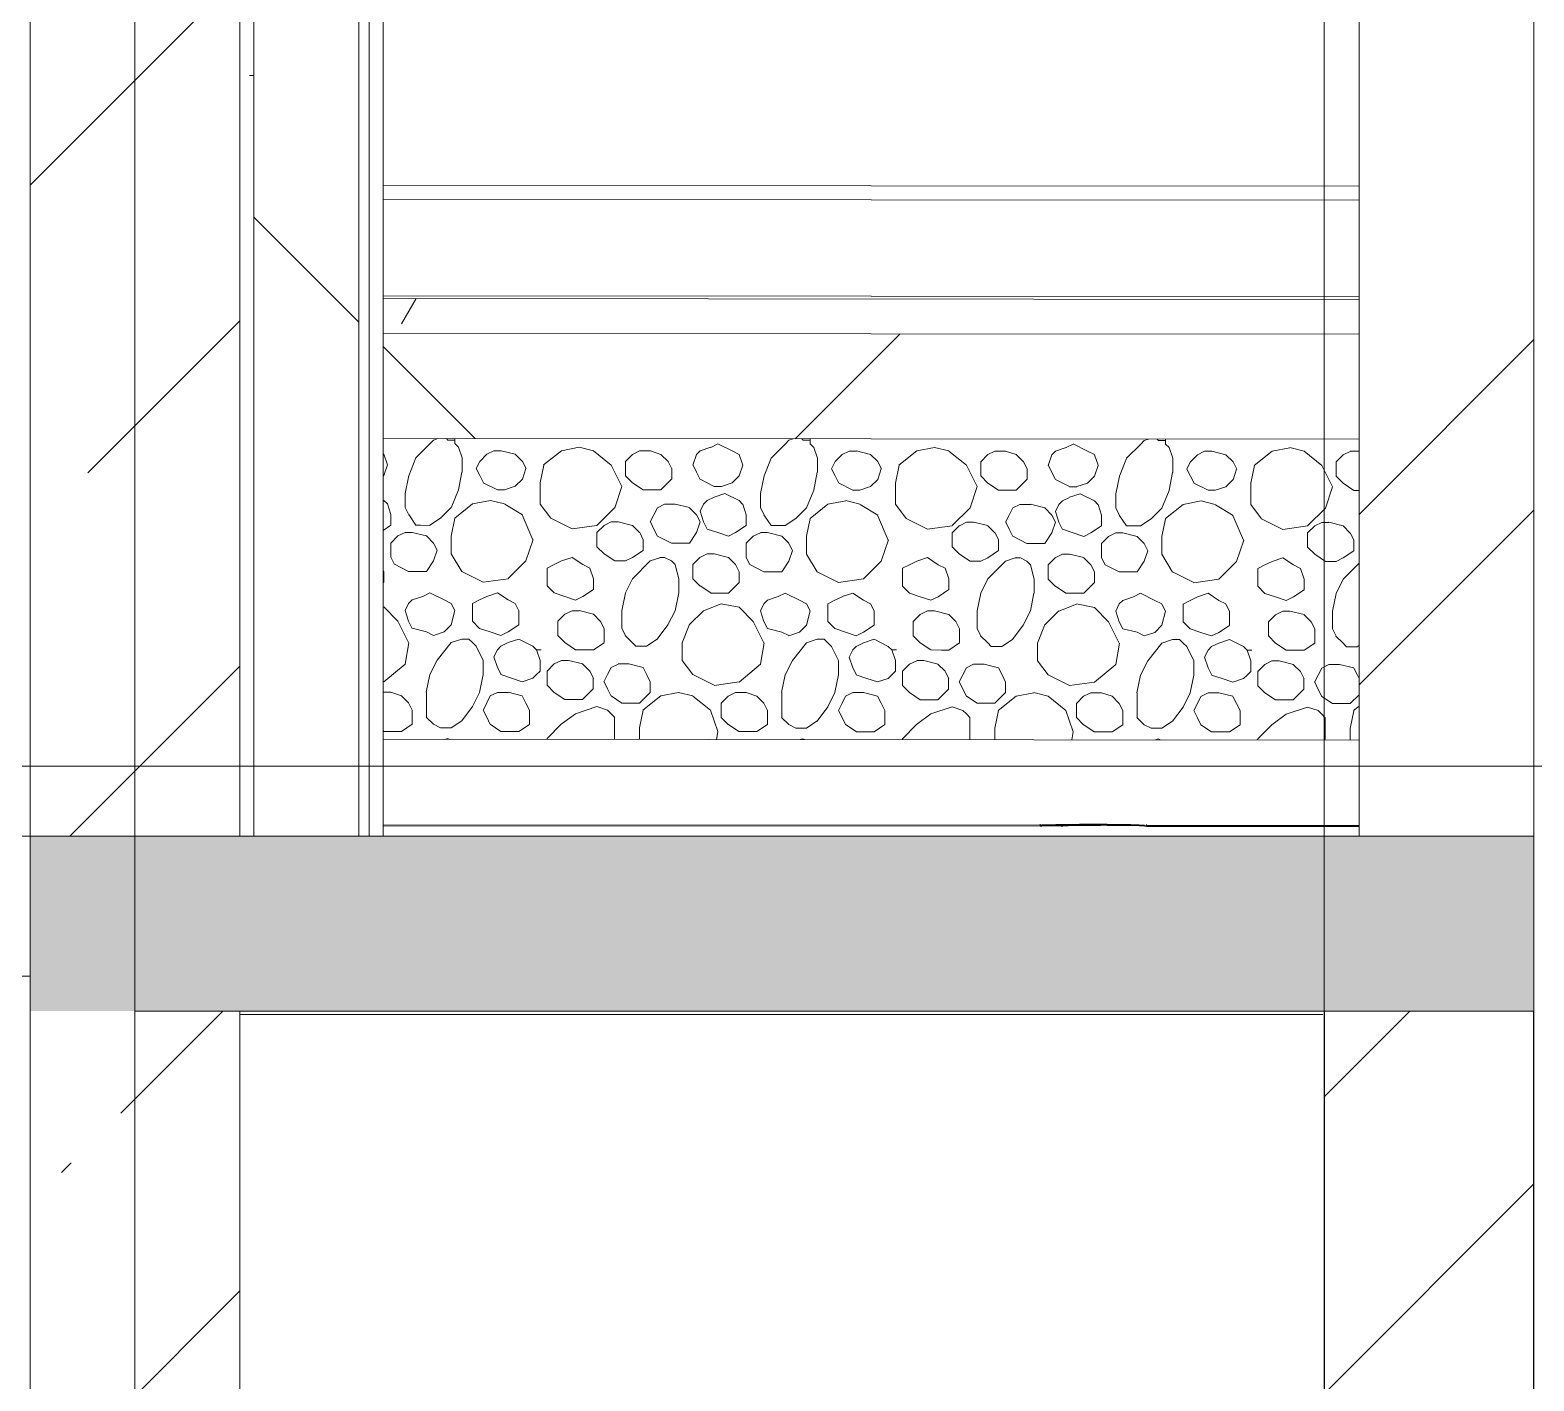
# Model space of a CAD drawing. Header units: millimetres. Extents: x -37960 to 31006, y -24503 to 30326.
# Drawn here: x 23567 to 25717, y 11721 to 13653 of the extents above; entities that cross this region are included whole.
import ezdxf

# ---------------------------------------------------------------- set-up
doc = ezdxf.new("R2010")
doc.units = ezdxf.units.MM
doc.linetypes.add('Осевые', pattern=[6350, 1270, -952.5, 3175, -952.5])
for name, color, linetype, lineweight in [('Высотные отметки', 7, 'Continuous', 9), ('Каркас несущий', 7, 'Continuous', 9), ('Каркас несущий-1', 7, 'Continuous', 25), ('Обобщенные модели', 7, 'Continuous', 9), ('Обобщенные модели-1', 7, 'Continuous', 18), ('Общие ребра', 7, 'Continuous', 9), ('Отделка 1 _4_-1', 7, 'Continuous', 9), ('Отделка 2 _5_-1', 7, 'Continuous', 9), ('Перекрытия', 7, 'Continuous', 9), ('Стены', 7, 'Continuous', 9), ('Структура _1_', 7, 'Continuous', 18), ('Термическая_воздушная прослойка _3_-1', 7, 'Continuous', 9), ('Штриховка разреза-3', 7, 'Continuous', 9)]:
    doc.layers.add(name, color=color, linetype=linetype, lineweight=lineweight)
doc.layers.add('Оси-3', color=7, linetype='Осевые', lineweight=9, true_color=0xaaaaaa)
pattern_1 = [(45, (-3145.5, 6475), (-424.264, 424.264), [600, -100, 20, -100]), (45, (-3145.5, 6899), (-424.264, 424.264), [])]
pattern_2 = [(0, (-3145.52, 6475), (812.8, 203.2), [67.056, -542.544, 67.056, -542.544, -3251.2]), (0, (-3145.52, 6475), (812.8, 203.2), [-1219.2, 67.056, -1152.144, 67.056, -542.544, -1422.4]), (0, (-3145.52, 6475), (812.8, 203.2), [-3048, 67.056, -339.344, 67.056, -948.944]), (120, (-2840.72, 6576.6), (-582.3764, 602.3054), [67.056, -542.544, 67.056, -3793.744]), (120, (-2840.72, 6576.6), (-582.3764, 602.3054), [-676.656, -542.544, 67.056, -1152.144, -2032]), (120, (-2840.72, 6576.6), (-582.3764, 602.3054), [-2438.4, 67.056, -542.544, 67.056, -1355.344]), (120, (-2840.72, 6576.6), (-582.3764, 602.3054), [-3115.056, -339.344, 67.056, -948.944]), (240, (-2739.12, 6983), (-230.4236, -805.5054), [67.056, -542.544, 67.056, -542.544, -3251.2]), (240, (-2739.12, 6983), (-230.4236, -805.5054), [-1219.2, 67.056, -1152.144, 67.056, -542.544, -1422.4]), (240, (-2739.12, 6983), (-230.4236, -805.5054), [-3048, 67.056, -339.344, 67.056, -948.944])]
pattern_3 = [(45, (-3145.5, 6475), (-707.107, 707.107), []), (135, (-3145.5, 6475), (-707.107, -707.107), [])]

# ---------------------------------------------------------------- blocks, each defined once
blk = doc.blocks.new('Обобщенные модели 2 - Обобщенные модели 2-1035725-Разрез 3-3')
at = {"layer": 'Обобщенные модели'}
h = blk.add_hatch(dxfattribs=at)
h.set_pattern_fill('FP_1', color=256, style=0, pattern_type=2)
h.set_pattern_definition([(45, (-3145.5, 6475), (-493.914, 493.914), []), (45, (-2651.6, 6475), (-493.914, 493.914), [873.125, -174.625, 6.706, -167.919])])
h.paths.add_polyline_path([(23632.1, 12500), (23867.1, 12500), (23867.1, 15500), (23567.1, 15500), (23567.1, 12500)], flags=0)
for p, q in [((23867.1, 12500), (23567.1, 12500)), ((23567.1, 12500), (23867.1, 12500)), ((23867.1, 12500), (23567.1, 12500)), ((23867.1, 12500), (23567.1, 12500)), ((23867.1, 12500), (23567.1, 12500))]:
    blk.add_line(p, q, dxfattribs=at)
at = {"layer": 'Обобщенные модели-1'}
for p, q in [((23567.1, 15500), (23567.1, 12500)), ((23867.1, 12500), (23867.1, 15500))]:
    blk.add_line(p, q, dxfattribs=at)

msp = doc.modelspace()

# ---------------------------------------------------------------- hatches: boundary and pattern name
at = {"layer": 'Каркас несущий'}
h = msp.add_hatch(dxfattribs=at)
h.set_pattern_fill('FP_2', color=256, style=0, pattern_type=2)
h.set_pattern_definition(pattern_1)
h.paths.add_polyline_path([(25691.8, 11100), (25717.1, 11100), (25717.1, 12250), (25417.1, 12250), (25417.1, 11100)], flags=0)
at = {"layer": 'Штриховка разреза-3'}
h = msp.add_hatch(dxfattribs=at)
h.set_pattern_fill('FP_3', color=256, style=0, pattern_type=2)
h.set_pattern_definition(pattern_2)
h.paths.add_polyline_path([(23886.9, 12500), (23886.9, 26500), (23866.9, 26500), (23866.9, 12500)], flags=0)
h = msp.add_hatch(dxfattribs=at)
h.set_pattern_fill('FP_4', color=256, style=0, pattern_type=2)
h.set_pattern_definition(pattern_3)
h.paths.add_polyline_path([(23886.9, 12500), (24036.9, 12500), (24036.9, 26500), (23886.9, 26500), (23886.9, 12616.1)], flags=0)
h = msp.add_hatch(dxfattribs=at)
h.set_pattern_fill('FP_3', color=256, style=0, pattern_type=2)
h.set_pattern_definition(pattern_2)
h.paths.add_polyline_path([(24051.9, 12500), (24051.9, 26500), (24036.9, 26500), (24036.9, 12500)], flags=0)
h = msp.add_hatch(dxfattribs=at)
h.set_pattern_fill('FP_5', color=256, style=0, pattern_type=2)
h.set_pattern_definition([(45, (-3145.5, 6475), (-502.894, 502.894), []), (45, (-3145.5, 7237), (-502.894, 502.894), [])])
h.paths.add_polyline_path([(25691.8, 12500), (25717.1, 12500), (25717.1, 13700), (25467.1, 13700), (25467.1, 12500)], flags=0)
h = msp.add_hatch(dxfattribs=at)
h.set_pattern_fill('FP_3', color=256, style=0, pattern_type=2)
h.set_pattern_definition(pattern_2)
h.paths.add_polyline_path([(25467.1, 13217.7), (25467.1, 13267.7), (24071.9, 13268.7), (24071.9, 13218.7), (25176.9, 13217.9)], flags=0)
h = msp.add_hatch(dxfattribs=at)
h.set_pattern_fill('FP_4', color=256, style=0, pattern_type=2)
h.set_pattern_definition(pattern_3)
h.paths.add_polyline_path([(25467.1, 13067.7), (25467.1, 13217.7), (24071.9, 13218.7), (24071.9, 13068.6), (25176.9, 13067.9)], flags=0)
h = msp.add_hatch(dxfattribs=at)
h.set_pattern_fill('FP_12', color=256, angle=-171.8699, style=0, pattern_type=2)
h.set_pattern_definition([(8.0921, (-3094.465, 6861.046), (3048.33617, 505.97819), [35.921, -3556.181]), (44.9621, (-3058.9, 6866.1), (0.336, 507.9995), [35.921, -682.5]), (71.5271, (-3033.48, 6891.49), (0.3362, 507.9999), [32.129, -1574.308]), (116.5271, (-3023.3, 6921.96), (-507.664, 508.3366), [34.078, -1101.845]), (141.3021, (-3038.524, 6952.45), (-2030.98566, 1525.35038), [32.528, -3220.259]), (165.9261, (-3063.91, 6972.79), (-508.00046, 0.3341), [20.945, -2073.593]), (191.2721, (-3084.23, 6977.88), (-2032.33506, -506.65817), [25.903, -2564.399]), (218.6221, (-3109.63, 6972.82), (-508.33483, -507.6657), [32.528, -3220.259]), (258.6521, (-3135.04, 6952.51), (-0.33663, -507.9999), [25.903, -2564.399]), (269.9621, (-3140.14, 6927.1), (507.664, -508.336), [30.48, -477.52]), (306.8321, (-3140.16, 6896.64), (507.66477, -508.335), [25.4, -2514.6]), (333.3971, (-3124.93, 6876.3), (508.0001, -0.3351), [34.078, -1101.845]), (333.3971, (-2743.99, 6799.85), (508.0001, -0.3351), [34.078, -1101.845]), (300.9261, (-2759.21, 6825.26), (1014.99797, -1524.66764), [29.621, -2932.502]), (269.962, (-2759.2, 6850.66), (507.664, -508.336), [25.4, -482.6]), (258.6521, (-2754.09, 6876.06), (-0.33663, -507.9999), [25.903, -2564.399]), (218.6221, (-2728.68, 6896.36), (-508.33483, -507.6657), [32.528, -3220.259]), (191.2721, (-2703.28, 6901.43), (-2032.33506, -506.65817), [25.903, -2564.399]), (8.0921, (-2713.516, 6784.59), (3048.33617, 505.97819), [35.921, -3556.181]), (165.9261, (-2682.96, 6896.33), (-508.00046, 0.3341), [20.945, -2073.593]), (148.9981, (-2657.57, 6881.075), (-1015.66173, 508.67669), [29.621, -2932.502]), (113.1601, (-2642.355, 6845.505), (-507.3166, 1016.34098), [38.688, -3830.124]), (71.5271, (-2652.54, 6815.03), (0.3362, 507.9999), [32.129, -1574.308]), (44.9621, (-2677.95, 6789.65), (0.336, 507.9995), [35.921, -682.5]), (333.3971, (-2921.88, 6652.65), (508.0001, -0.3351), [34.078, -1101.845]), (306.8321, (-2937.11, 6672.98), (507.66477, -508.335), [25.4, -2514.6]), (269.9621, (-2937.1, 6698.4), (507.664, -508.336), [25.4, -482.6]), (248.1601, (-2926.92, 6723.775), (-509.02392, -1523.65836), [27.357, -2708.307]), (224.9621, (-2906.6, 6744.08), (-0.336, -507.9995), [28.737, -689.684]), (201.7631, (-2881.18, 6754.22), (-1016.33972, -507.32043), [27.357, -2708.307]), (8.0921, (-2891.414, 6637.39), (3048.33617, 505.97819), [35.921, -3556.181]), (168.6521, (-2855.78, 6749.13), (-507.9999, 0.33663), [25.903, -2564.399]), (134.9621, (-2835.47, 6728.8), (-507.9995, 0.336), [28.737, -689.684]), (116.5271, (-2820.25, 6698.3), (-507.664, 508.3366), [34.078, -1101.845]), (80.4991, (-2825.35, 6667.83), (0.34171, 507.99983), [30.901, -3059.143]), (39.7671, (-2855.85, 6642.45), (508.34075, 507.65894), [39.676, -3927.931]), (333.3971, (-2982.93, 6525.7), (508.0001, -0.3351), [34.078, -1101.845]), (306.8321, (-2998.15, 6546.02), (507.66477, -508.335), [25.4, -2514.6]), (269.9621, (-2998.13, 6576.5), (507.664, -508.336), [30.48, -477.52]), (258.6521, (-2993.04, 6601.9), (-0.33663, -507.9999), [25.903, -2564.399]), (218.6221, (-2967.62, 6622.2), (-508.33483, -507.6657), [32.528, -3220.259]), (191.2721, (-2942.22, 6627.26), (-2032.33506, -506.65817), [25.903, -2564.399]), (8.0921, (-2952.46, 6510.43), (3048.33617, 505.97819), [35.921, -3556.181]), (165.9261, (-2921.9, 6622.17), (-508.00046, 0.3341), [20.945, -2073.592]), (141.3021, (-2896.52, 6601.834), (-2030.98566, 1525.35038), [32.528, -3220.259]), (108.3971, (-2886.38, 6571.35), (-507.329, 1016.3353), [32.129, -1574.308]), (80.4991, (-2891.48, 6540.87), (0.34171, 507.99983), [30.901, -3059.143]), (44.9621, (-2916.9, 6515.5), (0.336, 507.9995), [35.921, -682.5]), (44.9621, (-3018.2, 6957.5), (0.336, 507.9995), [14.368, -704.052]), (26.5271, (-3008.03, 6967.67), (508.3366, 507.664), [11.359, -1124.563]), (359.9621, (-2997.87, 6972.74), (508.336, 507.664), [15.24, -492.76]), (341.5271, (-2982.63, 6972.73), (507.9999, -0.3362), [16.064, -1590.373]), (314.9621, (-2967.4, 6967.64), (507.9995, -0.336), [14.368, -704.052]), (296.5271, (-2957.24, 6957.48), (507.664, -508.3366), [11.359, -1124.563]), (269.962, (-2952.17, 6947.3), (507.664, -508.336), [15.24, -492.76]), (224.9621, (-2952.18, 6932.07), (-0.336, -507.9995), [21.552, -696.868]), (179.962, (-2977.6, 6916.85), (-508.336, -507.664), [15.24, -492.76]), (146.2721, (-2992.83, 6916.86), (-1015.6646, 508.67074), [18.316, -1813.304]), (134.9621, (-3008.06, 6927.03), (-507.9995, 0.336), [14.368, -704.052]), (89.9621, (-3018.2, 6937.2), (-507.664, 508.336), [10.16, -497.84]), (89.9621, (-3018.2, 6947.36), (-507.664, 508.336), [10.16, -497.84]), (359.962, (-2977.6, 6916.85), (508.336, 507.664), [10.16, -497.84]), (18.3971, (-2657.73, 6642.31), (1016.3353, 507.329), [16.064, -1590.373]), (116.5271, (-2688.2, 6652.5), (-507.664, 508.3366), [11.359, -1124.563]), (161.5271, (-2672.97, 6647.4), (-507.9999, 0.3362), [16.064, -1590.373]), (161.5271, (-2657.73, 6642.31), (-507.9999, 0.3362), [16.064, -1590.373]), (224.9621, (-2637.4, 6652.46), (-0.336, -507.9995), [7.184, -711.236]), (314.9621, (-2642.46, 6693.1), (507.9995, -0.336), [7.184, -711.236]), (333.3971, (-2662.77, 6703.28), (508.0001, -0.3351), [22.718, -1113.204]), (18.3971, (-2678.01, 6698.21), (1016.3353, 507.329), [16.064, -1590.373]), (26.5271, (-2688.18, 6693.14), (508.3366, 507.664), [11.359, -1124.563]), (44.9621, (-2693.26, 6688.06), (0.336, 507.9995), [7.184, -711.236]), (63.3971, (-2698.35, 6677.9), (0.3351, 508.0001), [11.359, -1124.563]), (108.3971, (-2693.28, 6662.66), (-507.329, 1016.3353), [16.064, -1590.373]), (116.5271, (-2916.6, 6942.2), (-507.664, 508.3366), [11.359, -1124.563]), (71.5271, (-2921.68, 6952.37), (0.3362, 507.9999), [16.064, -1590.373]), (44.9621, (-2916.6, 6967.6), (0.336, 507.9995), [7.184, -711.236]), (18.3971, (-2911.51, 6972.68), (1016.3353, 507.329), [16.064, -1590.373]), (26.5271, (-2896.27, 6977.75), (508.3366, 507.664), [11.359, -1124.563]), (333.3971, (-2886.1, 6982.83), (508.0001, -0.3351), [22.718, -1113.204]), (333.3971, (-2865.8, 6972.65), (508.0001, -0.3351), [11.359, -1124.563]), (288.3971, (-2855.63, 6967.57), (507.329, -1016.3353), [16.064, -1590.373]), (251.5271, (-2850.56, 6952.32), (-0.3362, -507.9999), [16.064, -1590.373]), (224.9621, (-2855.65, 6937.1), (-0.336, -507.9995), [14.368, -704.052]), (179.962, (-2881.06, 6921.86), (-508.336, -507.664), [10.16, -497.84]), (153.3971, (-2891.22, 6921.87), (-508.0001, 0.3351), [22.718, -1113.204]), (116.5271, (-2911.54, 6932.04), (-507.664, 508.3366), [11.359, -1124.563]), (18.3971, (-2881.06, 6921.86), (1016.3353, 507.329), [16.064, -1590.373]), (108.3971, (-2906.5, 6871.08), (-507.329, 1016.3353), [16.064, -1590.373]), (63.3971, (-2911.57, 6886.32), (0.3351, 508.0001), [11.359, -1124.563]), (44.9621, (-2906.48, 6896.48), (0.336, 507.9995), [7.184, -711.236]), (26.5271, (-2901.4, 6901.56), (508.3366, 507.664), [11.359, -1124.563]), (18.3971, (-2891.23, 6906.63), (1016.3353, 507.329), [16.064, -1590.373]), (333.3971, (-2876, 6911.7), (508.0001, -0.3351), [22.718, -1113.204]), (314.9621, (-2855.68, 6901.53), (507.9995, -0.336), [7.184, -711.236]), (288.3971, (-2850.6, 6896.44), (507.329, -1016.3353), [16.064, -1590.373]), (269.962, (-2845.53, 6881.2), (507.664, -508.336), [15.24, -492.76]), (213.6521, (-2845.54, 6865.96), (-508.3362, -507.66324), [18.316, -1813.304]), (161.5271, (-2870.95, 6850.74), (-507.9999, 0.3362), [16.064, -1590.373]), (161.5271, (-2886.19, 6855.83), (-507.9999, 0.3362), [16.064, -1590.373]), (116.5271, (-2901.42, 6860.92), (-507.664, 508.3366), [11.359, -1124.563]), (26.5271, (-2870.95, 6850.74), (508.3366, 507.664), [11.359, -1124.563]), (89.962, (-2845.57, 6820.24), (-507.664, 508.336), [10.16, -497.84]), (89.962, (-2845.57, 6830.4), (-507.664, 508.336), [10.16, -497.84]), (44.9621, (-2845.56, 6840.56), (0.336, 507.9995), [14.368, -704.052]), (26.5271, (-2835.4, 6850.71), (508.3366, 507.664), [11.359, -1124.563]), (359.962, (-2825.23, 6855.8), (508.336, 507.664), [10.16, -497.84]), (345.9261, (-2815.07, 6855.78), (508.00046, -0.3341), [20.945, -2073.593]), (314.9621, (-2794.75, 6850.7), (507.9995, -0.336), [14.368, -704.052]), (296.5271, (-2784.6, 6840.52), (507.664, -508.3366), [11.359, -1124.563]), (251.5271, (-2779.53, 6830.36), (-0.3362, -507.9999), [16.064, -1590.373]), (236.2721, (-2784.61, 6815.12), (-508.67074, -1015.6646), [18.316, -1813.304]), (179.962, (-2810.03, 6799.9), (-508.336, -507.664), [10.16, -497.84]), (153.3971, (-2820.19, 6799.9), (-508.0001, 0.3351), [22.718, -1113.204]), (116.5271, (-2840.5, 6810.08), (-507.664, 508.3366), [11.359, -1124.563]), (359.962, (-2810.03, 6799.9), (508.336, 507.664), [15.24, -492.76]), (108.3971, (-2820.23, 6728.78), (-507.329, 1016.3353), [16.064, -1590.373]), (63.3971, (-2825.3, 6744.03), (0.3351, 508.0001), [11.359, -1124.563]), (44.9621, (-2820.2, 6754.2), (0.336, 507.9995), [7.184, -711.236]), (18.3971, (-2815.13, 6759.26), (1016.3353, 507.329), [16.064, -1590.373]), (26.5271, (-2799.9, 6764.33), (508.3366, 507.664), [11.359, -1124.563]), (333.3971, (-2789.73, 6769.4), (508.0001, -0.3351), [22.718, -1113.204]), (333.3971, (-2769.41, 6759.23), (508.0001, -0.3351), [11.359, -1124.563]), (296.5271, (-2759.26, 6754.14), (507.664, -508.3366), [11.359, -1124.563]), (255.9261, (-2754.18, 6743.98), (-0.3341, -508.00046), [20.945, -2073.592]), (224.9621, (-2759.28, 6723.66), (-0.336, -507.9995), [14.368, -704.052]), (153.3971, (-2784.69, 6708.44), (-508.0001, 0.3351), [11.359, -1124.563]), (165.9261, (-2794.84, 6713.53), (-508.00046, 0.3341), [20.945, -2073.593]), (116.5271, (-2815.16, 6718.62), (-507.664, 508.3366), [11.359, -1124.563]), (18.3971, (-2784.69, 6708.44), (1016.3353, 507.329), [16.064, -1590.373]), (89.962, (-2728.8, 6728.7), (-507.664, 508.336), [15.24, -492.76]), (89.962, (-2728.8, 6743.96), (-507.664, 508.336), [10.16, -497.84]), (26.5271, (-2728.78, 6754.12), (508.3366, 507.664), [11.359, -1124.563]), (26.5271, (-2718.61, 6759.2), (508.3366, 507.664), [11.359, -1124.563]), (18.3971, (-2708.45, 6764.27), (1016.3353, 507.329), [16.064, -1590.373]), (326.2721, (-2693.2, 6769.34), (1015.6646, -508.67074), [18.316, -1813.304]), (333.3971, (-2677.97, 6759.17), (508.0001, -0.3351), [11.359, -1124.563]), (296.5271, (-2667.82, 6754.08), (507.664, -508.3366), [11.359, -1124.563]), (269.962, (-2662.74, 6743.9), (507.664, -508.336), [20.32, -487.68]), (213.6521, (-2662.76, 6723.6), (-508.3362, -507.66324), [18.316, -1813.304]), (161.5271, (-2688.17, 6708.38), (-507.9999, 0.3362), [16.064, -1590.373]), (161.5271, (-2703.4, 6713.47), (-507.9999, 0.3362), [16.064, -1590.373]), (134.9621, (-2718.64, 6718.56), (-507.9995, 0.336), [14.368, -704.052]), (26.5271, (-2688.17, 6708.38), (508.3366, 507.664), [11.359, -1124.563]), (116.5271, (-2718.5, 6937), (-507.664, 508.3366), [11.359, -1124.563]), (63.3971, (-2723.57, 6947.16), (0.3351, 508.0001), [11.359, -1124.563]), (44.9621, (-2718.48, 6957.3), (0.336, 507.9995), [14.368, -704.052]), (26.5271, (-2708.31, 6967.47), (508.3366, 507.664), [11.359, -1124.563]), (359.962, (-2698.15, 6972.54), (508.336, 507.664), [10.16, -497.84]), (345.9261, (-2687.99, 6972.54), (508.00046, -0.3341), [20.945, -2073.592]), (314.9621, (-2667.67, 6967.44), (507.9995, -0.336), [14.368, -704.052]), (296.5271, (-2657.52, 6957.28), (507.664, -508.3366), [11.359, -1124.563]), (251.5271, (-2652.45, 6947.11), (-0.3362, -507.9999), [16.064, -1590.373]), (224.9621, (-2657.54, 6931.88), (-0.336, -507.9995), [14.368, -704.052]), (179.962, (-2682.95, 6916.65), (-508.336, -507.664), [10.16, -497.84]), (153.3971, (-2693.1, 6916.66), (-508.0001, 0.3351), [22.718, -1113.204]), (116.5271, (-2713.42, 6926.83), (-507.664, 508.3366), [11.359, -1124.563]), (18.3971, (-2682.95, 6916.65), (1016.3353, 507.329), [16.064, -1590.373]), (116.5271, (-2977.62, 6860.97), (-507.664, 508.3366), [11.359, -1124.563]), (63.3971, (-2982.7, 6871.13), (0.3351, 508.0001), [11.359, -1124.563]), (63.3971, (-2977.61, 6881.3), (0.3351, 508.0001), [11.359, -1124.563]), (26.5271, (-2972.52, 6891.45), (508.3366, 507.664), [11.359, -1124.563]), (359.962, (-2962.36, 6896.5), (508.336, 507.664), [15.24, -492.76]), (345.9261, (-2947.12, 6896.51), (508.00046, -0.3341), [20.945, -2073.593]), (314.9621, (-2926.8, 6891.4), (507.9995, -0.336), [14.368, -704.052]), (296.5271, (-2916.65, 6881.25), (507.664, -508.3366), [11.359, -1124.563]), (251.5271, (-2911.58, 6871.08), (-0.3362, -507.9999), [16.064, -1590.373]), (236.2721, (-2916.67, 6855.85), (-508.67074, -1015.6646), [18.316, -1813.304]), (179.962, (-2942.1, 6840.6), (-508.336, -507.664), [10.16, -497.84]), (153.3971, (-2952.24, 6840.63), (-508.0001, 0.3351), [22.718, -1113.204]), (116.5271, (-2972.55, 6850.8), (-507.664, 508.3366), [11.359, -1124.563]), (359.962, (-2942.1, 6840.6), (508.336, 507.664), [15.24, -492.76]), (89.962, (-2921.8, 6789.8), (-507.664, 508.336), [10.16, -497.84]), (89.962, (-2921.8, 6799.97), (-507.664, 508.336), [10.16, -497.84]), (44.9621, (-2921.78, 6810.13), (0.336, 507.9995), [14.368, -704.052]), (26.5271, (-2911.61, 6820.28), (508.3366, 507.664), [11.359, -1124.563]), (359.962, (-2901.45, 6825.36), (508.336, 507.664), [10.16, -497.84]), (345.9261, (-2891.29, 6825.35), (508.00046, -0.3341), [20.945, -2073.592]), (314.9621, (-2870.97, 6820.26), (507.9995, -0.336), [14.368, -704.052]), (296.5271, (-2860.82, 6810.1), (507.664, -508.3366), [11.359, -1124.563]), (269.962, (-2855.75, 6799.93), (507.664, -508.336), [15.24, -492.76]), (224.9621, (-2855.76, 6784.7), (-0.336, -507.9995), [21.552, -696.868]), (179.962, (-2881.17, 6769.46), (-508.336, -507.664), [15.24, -492.76]), (146.2721, (-2896.4, 6769.47), (-1015.6646, 508.67074), [18.316, -1813.304]), (134.9621, (-2911.64, 6779.64), (-507.9995, 0.336), [14.368, -704.052]), (359.962, (-2881.17, 6769.46), (508.336, 507.664), [10.16, -497.84]), (89.9621, (-3058.9, 6835.6), (-507.664, 508.336), [10.16, -497.84]), (89.9621, (-3058.9, 6845.8), (-507.664, 508.336), [10.16, -497.84]), (44.9621, (-3058.9, 6855.94), (0.336, 507.9995), [14.368, -704.052]), (26.5271, (-3048.74, 6866.1), (508.3366, 507.664), [11.359, -1124.563]), (359.9621, (-3038.6, 6871.17), (508.336, 507.664), [10.16, -497.84]), (345.9261, (-3028.42, 6871.16), (508.00046, -0.3341), [20.945, -2073.592]), (314.9621, (-3008.1, 6866.07), (507.9995, -0.336), [14.368, -704.052]), (296.5271, (-2997.95, 6855.9), (507.664, -508.3366), [11.359, -1124.563]), (269.9621, (-2992.9, 6845.74), (507.664, -508.336), [15.24, -492.76]), (213.6521, (-2992.89, 6830.5), (-508.3362, -507.66324), [18.316, -1813.304]), (179.9621, (-3018.3, 6815.3), (-508.336, -507.664), [15.24, -492.76]), (146.2721, (-3033.54, 6815.29), (-1015.6646, 508.67074), [18.316, -1813.304]), (134.9621, (-3048.77, 6825.46), (-507.9995, 0.336), [14.368, -704.052]), (26.5271, (-3018.3, 6815.28), (508.3366, 507.664), [11.359, -1124.563]), (89.9621, (-3130.1, 6779.8), (-507.664, 508.336), [15.24, -492.76]), (89.9621, (-3130.07, 6795.03), (-507.664, 508.336), [10.16, -497.84]), (26.5271, (-3130.06, 6805.2), (508.3366, 507.664), [11.359, -1124.563]), (26.5271, (-3119.9, 6810.26), (508.3366, 507.664), [11.359, -1124.563]), (18.3971, (-3109.74, 6815.34), (1016.3353, 507.329), [16.064, -1590.373]), (326.2721, (-3094.49, 6820.4), (1015.6646, -508.67074), [18.316, -1813.304]), (333.3971, (-3079.26, 6810.24), (508.0001, -0.3351), [11.359, -1124.563]), (288.3971, (-3069.1, 6805.15), (507.329, -1016.3353), [16.064, -1590.373]), (269.9621, (-3064.03, 6789.9), (507.664, -508.336), [15.24, -492.76]), (213.6521, (-3064.04, 6774.67), (-508.3362, -507.66324), [18.316, -1813.304]), (161.5271, (-3089.45, 6759.44), (-507.9999, 0.3362), [16.064, -1590.373]), (161.5271, (-3104.69, 6764.53), (-507.9999, 0.3362), [16.064, -1590.373]), (134.9621, (-3119.93, 6769.62), (-507.9995, 0.336), [14.368, -704.052]), (26.5271, (-3089.45, 6759.44), (508.3366, 507.664), [11.359, -1124.563]), (89.9621, (-3114.9, 6708.66), (-507.664, 508.336), [10.16, -497.84]), (89.9621, (-3114.9, 6718.8), (-507.664, 508.336), [10.16, -497.84]), (44.9621, (-3114.87, 6728.98), (0.336, 507.9995), [14.368, -704.052]), (26.5271, (-3104.7, 6739.13), (508.3366, 507.664), [11.359, -1124.563]), (359.9621, (-3094.54, 6744.2), (508.336, 507.664), [10.16, -497.84]), (345.9261, (-3084.38, 6744.2), (508.00046, -0.3341), [20.945, -2073.592]), (314.9621, (-3064.07, 6739.1), (507.9995, -0.336), [14.368, -704.052]), (296.5271, (-3053.91, 6728.94), (507.664, -508.3366), [11.359, -1124.563]), (269.9621, (-3048.84, 6718.8), (507.664, -508.336), [20.32, -487.68]), (213.6521, (-3048.85, 6698.46), (-508.3362, -507.66324), [18.316, -1813.304]), (179.9621, (-3074.26, 6688.3), (-508.336, -507.664), [15.24, -492.76]), (146.2721, (-3089.5, 6688.32), (-1015.6646, 508.67074), [18.316, -1813.304]), (134.9621, (-3104.73, 6698.5), (-507.9995, 0.336), [14.368, -704.052]), (359.9621, (-3074.26, 6688.3), (508.336, 507.664), [10.16, -497.84]), (89.9621, (-3130.17, 6637.55), (-507.664, 508.336), [10.16, -497.84]), (89.9621, (-3130.17, 6647.7), (-507.664, 508.336), [10.16, -497.84]), (44.9621, (-3130.16, 6657.87), (0.336, 507.9995), [14.368, -704.052]), (26.5271, (-3120, 6668.02), (508.3366, 507.664), [11.359, -1124.563]), (359.9621, (-3109.83, 6673.1), (508.336, 507.664), [10.16, -497.84]), (345.9261, (-3099.67, 6673.09), (508.00046, -0.3341), [20.945, -2073.593]), (314.9621, (-3079.35, 6668), (507.9995, -0.336), [14.368, -704.052]), (296.5271, (-3069.2, 6657.83), (507.664, -508.3366), [11.359, -1124.563]), (269.9621, (-3064.13, 6647.67), (507.664, -508.336), [15.24, -492.76]), (224.9621, (-3064.14, 6632.43), (-0.336, -507.9995), [21.552, -696.868]), (179.9621, (-3089.55, 6617.2), (-508.336, -507.664), [15.24, -492.76]), (146.2721, (-3104.79, 6617.21), (-1015.6646, 508.67074), [18.316, -1813.304]), (134.9621, (-3120.02, 6627.4), (-507.9995, 0.336), [14.368, -704.052]), (359.9621, (-3089.55, 6617.2), (508.336, 507.664), [10.16, -497.84]), (116.5271, (-3043.82, 6632.41), (-507.664, 508.3366), [11.359, -1124.563]), (63.3971, (-3048.9, 6642.58), (0.3351, 508.0001), [11.359, -1124.563]), (63.3971, (-3043.8, 6652.73), (0.3351, 508.0001), [11.359, -1124.563]), (26.5271, (-3038.72, 6662.9), (508.3366, 507.664), [11.359, -1124.563]), (359.9621, (-3028.55, 6667.96), (508.336, 507.664), [15.24, -492.76]), (345.9261, (-3013.31, 6667.95), (508.00046, -0.3341), [20.945, -2073.593]), (296.5271, (-2993, 6662.86), (507.664, -508.3366), [11.359, -1124.563]), (296.5271, (-2987.92, 6652.7), (507.664, -508.3366), [11.359, -1124.563]), (269.9621, (-2982.85, 6642.53), (507.664, -508.336), [15.24, -492.76]), (224.9621, (-2982.86, 6627.3), (-0.336, -507.9995), [21.552, -696.868]), (179.9621, (-3008.27, 6612.07), (-508.336, -507.664), [15.24, -492.76]), (146.2721, (-3023.51, 6612.08), (-1015.6646, 508.67074), [18.316, -1813.304]), (116.5271, (-3038.74, 6622.25), (-507.664, 508.3366), [11.359, -1124.563]), (359.9621, (-3008.27, 6612.07), (508.336, 507.664), [10.16, -497.84]), (116.5271, (-3048.98, 6505.42), (-507.664, 508.3366), [11.359, -1124.563]), (63.3971, (-3054.05, 6515.58), (0.3351, 508.0001), [11.359, -1124.563]), (63.3971, (-3048.97, 6525.74), (0.3351, 508.0001), [11.359, -1124.563]), (26.5271, (-3043.88, 6535.9), (508.3366, 507.664), [11.359, -1124.563]), (359.9621, (-3033.7, 6540.97), (508.336, 507.664), [15.24, -492.76]), (345.9261, (-3018.48, 6540.96), (508.00046, -0.3341), [20.945, -2073.593]), (314.9621, (-2998.16, 6535.86), (507.9995, -0.336), [14.368, -704.052]), (296.5271, (-2988, 6525.7), (507.664, -508.3366), [11.359, -1124.563]), (251.5271, (-2982.94, 6515.53), (-0.3362, -507.9999), [16.064, -1590.373]), (224.9621, (-2988.03, 6500.3), (-0.336, -507.9995), [14.368, -704.052]), (179.9621, (-3013.43, 6485.07), (-508.336, -507.664), [10.16, -497.84]), (153.3971, (-3023.6, 6485.08), (-508.0001, 0.3351), [22.718, -1113.204]), (116.5271, (-3043.9, 6495.25), (-507.664, 508.3366), [11.359, -1124.563]), (18.3971, (-3013.43, 6485.07), (1016.3353, 507.329), [16.064, -1590.373]), (116.5271, (-2881.34, 6505.3), (-507.664, 508.3366), [11.359, -1124.563]), (63.3971, (-2886.41, 6515.47), (0.3351, 508.0001), [11.359, -1124.563]), (63.3971, (-2881.33, 6525.62), (0.3351, 508.0001), [11.359, -1124.563]), (26.5271, (-2876.24, 6535.78), (508.3366, 507.664), [11.359, -1124.563]), (359.962, (-2866.1, 6540.85), (508.336, 507.664), [15.24, -492.76]), (345.9261, (-2850.84, 6540.84), (508.00046, -0.3341), [20.945, -2073.592]), (296.5271, (-2830.52, 6535.75), (507.664, -508.3366), [11.359, -1124.563]), (296.5271, (-2825.45, 6525.59), (507.664, -508.3366), [11.359, -1124.563]), (269.962, (-2820.4, 6515.4), (507.664, -508.336), [15.24, -492.76]), (213.6521, (-2820.38, 6500.18), (-508.3362, -507.66324), [18.316, -1813.304]), (179.962, (-2845.8, 6484.96), (-508.336, -507.664), [15.24, -492.76]), (146.2721, (-2861.03, 6484.97), (-1015.6646, 508.67074), [18.316, -1813.304]), (116.5271, (-2876.27, 6495.14), (-507.664, 508.3366), [11.359, -1124.563]), (26.5271, (-2845.8, 6484.96), (508.3366, 507.664), [11.359, -1124.563]), (89.962, (-2881.3, 6591.66), (-507.664, 508.336), [10.16, -497.84]), (89.962, (-2881.3, 6601.8), (-507.664, 508.336), [10.16, -497.84]), (44.9621, (-2881.27, 6612), (0.336, 507.9995), [14.368, -704.052]), (26.5271, (-2871.1, 6622.14), (508.3366, 507.664), [11.359, -1124.563]), (359.962, (-2860.94, 6627.2), (508.336, 507.664), [15.24, -492.76]), (341.5271, (-2845.7, 6627.2), (507.9999, -0.3362), [16.064, -1590.373]), (314.9621, (-2830.46, 6622.1), (507.9995, -0.336), [14.368, -704.052]), (296.5271, (-2820.3, 6611.94), (507.664, -508.3366), [11.359, -1124.563]), (269.962, (-2815.24, 6601.8), (507.664, -508.336), [20.32, -487.68]), (213.6521, (-2815.25, 6581.46), (-508.3362, -507.66324), [18.316, -1813.304]), (179.962, (-2840.66, 6571.3), (-508.336, -507.664), [15.24, -492.76]), (146.2721, (-2855.9, 6571.33), (-1015.6646, 508.67074), [18.316, -1813.304]), (134.9621, (-2871.13, 6581.5), (-507.9995, 0.336), [14.368, -704.052]), (359.962, (-2840.66, 6571.3), (508.336, 507.664), [10.16, -497.84]), (108.3971, (-2794.97, 6520.49), (-507.329, 1016.3353), [16.064, -1590.373]), (63.3971, (-2800.04, 6535.73), (0.3351, 508.0001), [11.359, -1124.563]), (44.9621, (-2794.95, 6545.9), (0.336, 507.9995), [7.184, -711.236]), (26.5271, (-2789.87, 6550.96), (508.3366, 507.664), [11.359, -1124.563]), (18.3971, (-2779.7, 6556.04), (1016.3353, 507.329), [16.064, -1590.373]), (333.3971, (-2764.46, 6561.1), (508.0001, -0.3351), [22.718, -1113.204]), (333.3971, (-2744.15, 6550.93), (508.0001, -0.3351), [11.359, -1124.563]), (296.5271, (-2734, 6545.85), (507.664, -508.3366), [11.359, -1124.563]), (255.9261, (-2728.92, 6535.68), (-0.3341, -508.00046), [20.945, -2073.592]), (224.9621, (-2734, 6515.37), (-0.336, -507.9995), [14.368, -704.052]), (153.3971, (-2759.43, 6500.14), (-508.0001, 0.3351), [11.359, -1124.563]), (165.9261, (-2769.58, 6505.23), (-508.00046, 0.3341), [20.945, -2073.593]), (116.5271, (-2789.9, 6510.32), (-507.664, 508.3366), [11.359, -1124.563]), (18.3971, (-2759.43, 6500.14), (1016.3353, 507.329), [16.064, -1590.373]), (116.5271, (-2718.78, 6505.2), (-507.664, 508.3366), [11.359, -1124.563]), (63.3971, (-2723.85, 6515.36), (0.3351, 508.0001), [11.359, -1124.563]), (63.3971, (-2718.77, 6525.52), (0.3351, 508.0001), [11.359, -1124.563]), (26.5271, (-2713.68, 6535.67), (508.3366, 507.664), [11.359, -1124.563]), (359.962, (-2703.5, 6540.75), (508.336, 507.664), [15.24, -492.76]), (345.9261, (-2688.28, 6540.74), (508.00046, -0.3341), [20.945, -2073.592]), (296.5271, (-2667.96, 6535.64), (507.664, -508.3366), [11.359, -1124.563]), (296.5271, (-2662.89, 6525.48), (507.664, -508.3366), [11.359, -1124.563]), (269.962, (-2657.8, 6515.3), (507.664, -508.336), [15.24, -492.76]), (213.6521, (-2657.82, 6500.07), (-508.3362, -507.66324), [18.316, -1813.304]), (179.962, (-2683.24, 6484.85), (-508.336, -507.664), [15.24, -492.76]), (146.2721, (-2698.47, 6484.86), (-1015.6646, 508.67074), [18.316, -1813.304]), (116.5271, (-2713.7, 6495.03), (-507.664, 508.3366), [11.359, -1124.563]), (26.5271, (-2683.24, 6484.85), (508.3366, 507.664), [11.359, -1124.563]), (116.5271, (-2708.56, 6591.55), (-507.664, 508.3366), [11.359, -1124.563]), (63.3971, (-2713.64, 6601.71), (0.3351, 508.0001), [11.359, -1124.563]), (63.3971, (-2708.55, 6611.87), (0.3351, 508.0001), [11.359, -1124.563]), (26.5271, (-2703.46, 6622.03), (508.3366, 507.664), [11.359, -1124.563]), (359.962, (-2693.3, 6627.1), (508.336, 507.664), [15.24, -492.76]), (345.9261, (-2678.06, 6627.09), (508.00046, -0.3341), [20.945, -2073.592]), (296.5271, (-2657.74, 6622), (507.664, -508.3366), [11.359, -1124.563]), (296.5271, (-2652.67, 6611.83), (507.664, -508.3366), [11.359, -1124.563]), (269.962, (-2647.6, 6601.67), (507.664, -508.336), [20.32, -487.68]), (213.6521, (-2647.61, 6581.35), (-508.3362, -507.66324), [18.316, -1813.304]), (179.962, (-2673, 6571.2), (-508.336, -507.664), [15.24, -492.76]), (146.2721, (-2688.26, 6571.22), (-1015.6646, 508.67074), [18.316, -1813.304]), (116.5271, (-2703.5, 6581.39), (-507.664, 508.3366), [11.359, -1124.563]), (359.962, (-2673, 6571.2), (508.336, 507.664), [10.16, -497.84]), (359.9621, (-3145.4, 6688.36), (508.336, 507.664), [6.706, -501.294]), (288.3971, (-3145.38, 6688.36), (507.329, -1016.3353), [16.064, -1590.373]), (269.9621, (-3140.3, 6673.1), (507.664, -508.336), [15.24, -492.76]), (224.9621, (-3140.32, 6657.88), (-0.336, -507.9995), [7.184, -711.236]), (179.9621, (-2962.4, 6820.3), (-508.336, -507.664), [6.706, -501.294]), (198.3971, (-2967.49, 6820.32), (-1016.3353, -507.329), [16.064, -1590.373]), (224.9621, (-2982.74, 6815.25), (-0.336, -507.9995), [35.921, -682.5]), (243.3971, (-3008.15, 6789.87), (-0.3351, -508.0001), [22.718, -1113.204]), (258.6521, (-3018.33, 6769.56), (-0.33663, -507.9999), [25.903, -2564.399]), (269.9621, (-3023.4, 6744.16), (507.664, -508.336), [25.4, -482.6]), (296.5271, (-3023.44, 6718.76), (507.664, -508.3366), [11.359, -1124.563]), (314.9621, (-3018.37, 6708.6), (507.9995, -0.336), [14.368, -704.052]), (314.9621, (-3008.2, 6698.43), (507.9995, -0.336), [7.184, -711.236]), (359.9621, (-3003.14, 6693.34), (508.336, 507.664), [15.24, -492.76]), (33.6521, (-2987.9, 6693.34), (508.3362, 507.66324), [18.316, -1813.304]), (53.0921, (-2972.65, 6703.49), (1017.0106, 1523.3258), [25.4, -2514.6]), (63.3971, (-2957.4, 6723.8), (0.3351, 508.0001), [22.718, -1113.204]), (78.6521, (-2947.22, 6744.11), (0.33663, 507.9999), [25.903, -2564.399]), (89.962, (-2942.13, 6769.5), (-507.664, 508.336), [20.32, -487.68]), (103.9981, (-2942.11, 6789.82), (-506.98516, 1524.3376), [20.945, -2073.592]), (134.9621, (-2947.18, 6810.15), (-507.9995, 0.336), [7.184, -711.236]), (153.3971, (-2952.26, 6815.23), (-508.0001, 0.3351), [11.359, -1124.563]), (179.962, (-2733.9, 6703.33), (-508.336, -507.664), [10.16, -497.84]), (198.3971, (-2744.05, 6703.33), (-1016.3353, -507.329), [16.064, -1590.373]), (231.3021, (-2759.29, 6698.26), (-1525.35038, -2030.98566), [32.528, -3220.259]), (243.3971, (-2779.63, 6672.88), (-0.3351, -508.0001), [22.718, -1113.204]), (258.6521, (-2789.8, 6652.56), (-0.33663, -507.9999), [25.903, -2564.399]), (269.962, (-2794.9, 6627.17), (507.664, -508.336), [25.4, -482.6]), (269.962, (-2794.9, 6601.77), (507.664, -508.336), [10.16, -497.84]), (314.9621, (-2794.92, 6591.6), (507.9995, -0.336), [14.368, -704.052]), (333.3971, (-2784.77, 6581.44), (508.0001, -0.3351), [11.359, -1124.563]), (359.962, (-2774.6, 6576.35), (508.336, 507.664), [15.24, -492.76]), (33.6521, (-2759.37, 6576.34), (508.3362, 507.66324), [18.316, -1813.304]), (53.0921, (-2744.13, 6586.49), (1017.0106, 1523.3258), [25.4, -2514.6]), (63.3971, (-2728.87, 6606.8), (0.3351, 508.0001), [22.718, -1113.204]), (78.6521, (-2718.7, 6627.12), (0.33663, 507.9999), [25.903, -2564.399]), (89.962, (-2713.6, 6652.5), (-507.664, 508.336), [20.32, -487.68]), (116.5271, (-2713.6, 6672.83), (-507.664, 508.3366), [22.718, -1113.204]), (134.9621, (-2723.74, 6693.16), (-507.9995, 0.336), [7.184, -711.236]), (134.9621, (-2728.8, 6698.24), (-507.9995, 0.336), [7.184, -711.236]), (224.9621, (-2789.6, 6982.76), (-0.336, -507.9995), [28.737, -689.684]), (248.1601, (-2809.92, 6962.46), (-509.02392, -1523.65836), [27.357, -2708.307]), (258.6521, (-2820.09, 6937.06), (-0.33663, -507.9999), [25.903, -2564.399]), (269.962, (-2825.2, 6911.67), (507.664, -508.336), [20.32, -487.68]), (296.5271, (-2825.2, 6891.35), (507.664, -508.3366), [11.359, -1124.563]), (303.6521, (-2820.13, 6881.18), (507.66324, -508.3362), [18.316, -1813.304]), (359.962, (-2810, 6865.94), (508.336, 507.664), [6.706, -501.294]), (359.962, (-2804.9, 6865.93), (508.336, 507.664), [15.24, -492.76]), (33.6521, (-2789.66, 6865.92), (508.3362, 507.66324), [18.316, -1813.304]), (44.9621, (-2774.4, 6876.07), (0.336, 507.9995), [21.552, -696.868]), (68.1601, (-2759.165, 6891.3), (509.02392, 1523.65836), [27.357, -2708.307]), (78.6521, (-2748.99, 6916.7), (0.33663, 507.9999), [25.903, -2564.399]), (89.962, (-2743.9, 6942.1), (-507.664, 508.336), [20.32, -487.68]), (108.3971, (-2743.88, 6962.41), (-507.329, 1016.3353), [16.064, -1590.373]), (134.9621, (-2748.95, 6977.66), (-507.9995, 0.336), [7.184, -711.236]), (134.9621, (-3038.76, 6596.85), (-507.9995, 0.336), [7.184, -711.236]), (161.5271, (-3043.84, 6601.93), (-507.9999, 0.3362), [16.064, -1590.373]), (198.3971, (-3059.07, 6607.02), (-1016.3353, -507.329), [32.129, -1574.308]), (216.8321, (-3089.56, 6596.88), (-508.335, -507.66477), [25.4, -2514.6]), (224.9621, (-3109.9, 6581.66), (-0.336, -507.9995), [28.737, -689.684]), (243.3971, (-3130.22, 6561.35), (-0.3351, -508.0001), [22.718, -1113.204]), (269.9621, (-3140.4, 6541.04), (507.664, -508.336), [10.16, -497.84]), (269.9621, (-3140.4, 6530.9), (507.664, -508.336), [15.24, -492.76]), (314.9621, (-3140.4, 6515.64), (507.9995, -0.336), [7.184, -711.236]), (314.9621, (-3135.34, 6510.55), (507.9995, -0.336), [14.368, -704.052]), (359.9621, (-3125.2, 6500.4), (508.336, 507.664), [20.32, -487.68]), (26.5271, (-3104.86, 6500.37), (508.3366, 507.664), [22.718, -1113.204]), (36.8321, (-3084.54, 6510.52), (508.335, 507.66477), [25.4, -2514.6]), (36.8321, (-3064.21, 6525.75), (508.335, 507.66477), [25.4, -2514.6]), (63.3971, (-3043.88, 6540.97), (0.3351, 508.0001), [22.718, -1113.204]), (89.9621, (-3033.7, 6561.3), (-507.664, 508.336), [20.32, -487.68]), (89.9621, (-3033.7, 6581.6), (-507.664, 508.336), [10.16, -497.84]), (134.9621, (-3033.7, 6591.77), (-507.9995, 0.336), [7.184, -711.236]), (179.962, (-2754.36, 6479.8), (-508.336, -507.664), [10.16, -497.84]), (89.962, (-2754.36, 6474.74), (-507.664, 508.336), [6.706, -501.294]), (198.3971, (-2769.6, 6484.91), (-1016.3353, -507.329), [16.064, -1590.373]), (134.9621, (-2764.52, 6479.83), (-507.9995, 0.336), [7.184, -711.236]), (224.9621, (-2784.84, 6479.84), (-0.336, -507.9995), [7.184, -711.236])])
h.paths.add_polyline_path([(25467.1, 12637.6), (25467.1, 13067.7), (24071.9, 13068.6), (24071.9, 12638.6), (25176.9, 12637.8)], flags=0)
h = msp.add_hatch(dxfattribs=at)
h.set_pattern_fill('FP_2', color=256, style=0, pattern_type=2)
h.set_pattern_definition(pattern_1)
h.paths.add_polyline_path([(25717.1, 12250), (25717.1, 12500), (23567.1, 12500), (23567.1, 12250), (25691.8, 12250)], flags=0)
h.paths.add_polyline_path([(-31381.4, 12250), (-15732.9, 12250), (-15732.9, 12500), (-31682.9, 12500), (-31682.9, 12250), (-31383.4, 12250)], flags=0)
h.paths.add_polyline_path([(11867.1, 12250), (11867.1, 12500), (8367.1, 12500), (8367.1, 12250), (11788.4, 12250)], flags=0)
h = msp.add_hatch(dxfattribs=at)
h.set_pattern_fill('FP_2', color=256, style=0, pattern_type=2)
h.set_pattern_definition(pattern_1)
h.paths.add_polyline_path([(23632.1, 6200), (23867.1, 6200), (23867.1, 12250), (23567.1, 12250), (23567.1, 6200)], flags=0)

# ---------------------------------------------------------------- linework, layer by layer
at = {"layer": 'Высотные отметки'}
msp.add_line((23442.1, 12600), (26829.5, 12600), dxfattribs=at)
at = {"layer": 'Каркас несущий'}
msp.add_line((25717.1, 12250), (25417.1, 12250), dxfattribs=at)
at = {"layer": 'Каркас несущий-1'}
for p, q in [((25417.1, 12250), (25417.1, 11100)), ((25717.1, 11100), (25717.1, 12250))]:
    msp.add_line(p, q, dxfattribs=at)
at = {"layer": 'Общие ребра'}
for p, q in [((23886.9, 12500), (23886.9, 26500)), ((24036.9, 12500), (24036.9, 26500)), ((24051.9, 12500), (24051.9, 26500)), ((25467.1, 13267.7), (24071.9, 13268.7)), ((25467.1, 13217.7), (24071.9, 13218.7)), ((25467.1, 13067.7), (24071.9, 13068.6)), ((23867.1, 12500), (23567.1, 12500)), ((25467.1, 12500), (25717.1, 12500)), ((25717.1, 12500), (25467.1, 12500)), ((25417.1, 12250), (25717.1, 12250))]:
    msp.add_line(p, q, dxfattribs=at)
at = {"layer": 'Оси-3'}
for p, q in [((23717.1, -22903.4), (23717.1, 29000)), ((25417.1, -22903.4), (25417.1, 29000))]:
    msp.add_line(p, q, dxfattribs=at)
at = {"layer": 'Отделка 1 _4_-1'}
for p, q in [((23866.9, 26500), (23866.9, 12500)), ((23866.9, 12500), (23886.9, 12500)), ((24036.9, 12500), (24051.9, 12500))]:
    msp.add_line(p, q, dxfattribs=at)
at = {"layer": 'Отделка 2 _5_-1'}
for p, q in [((24071.9, 12500), (24071.9, 26500)), ((24051.9, 12500), (24071.9, 12500))]:
    msp.add_line(p, q, dxfattribs=at)
at = {"layer": 'Перекрытия'}
for p, q in [((24071.9, 13430.4), (25467.1, 13429.5)), ((25467.1, 13429.5), (25467.1, 12795.1)), ((25467.1, 13409.5), (24071.9, 13410.4)), ((25467.1, 13148.2), (25467.1, 13409.5)), ((25467.1, 13148.2), (25467.1, 12513.9)), ((25467.1, 12513.9), (25467.1, 12795.1)), ((24071.9, 12638.6), (24071.9, 12516.3)), ((25467.1, 12515.4), (25467.1, 12637.6)), ((24071.9, 12516.3), (25011.1, 12515.7)), ((25011.1, 12514.2), (24071.9, 12514.8)), ((24071.9, 12514.8), (25041.1, 12514.2)), ((25011.1, 12517.1), (25011.1, 12514.2)), ((25087.1, 12515.8), (25011.1, 12515.8)), ((25013.7, 12515.8), (25087.1, 12515.8)), ((25087.1, 12515.8), (25160.5, 12515.8)), ((25160.5, 12515.8), (25087.1, 12515.8)), ((25163.1, 12514.1), (25163.1, 12516.8)), ((25163.1, 12515.6), (25467.1, 12515.4)), ((25467.1, 12513.9), (25163.1, 12514.1)), ((25193.1, 12514.1), (25467.1, 12513.9)), ((16817.1, 12500), (23567.1, 12500)), ((25692, 12500), (20917.1, 12500)), ((23567.1, 12500), (23567.1, 12300)), ((25717.1, 12500), (25692.5, 12500)), ((23717.9, 12250), (25692, 12250)), ((25692.5, 12250), (25717.1, 12250))]:
    msp.add_line(p, q, dxfattribs=at)
at = {"layer": 'Перекрытия', "flags": 128}
for points in [[(25011.1, 12515.7), (25013.7, 12516.1), (25021.3, 12516.4), (25033.4, 12516.7), (25049.1, 12517), (25067.5, 12517.1), (25087.1, 12517.1), (25106.8, 12517.1), (25125.1, 12516.9), (25140.9, 12516.7), (25152.9, 12516.3), (25160.5, 12516), (25163.1, 12515.6)], [(25163.1, 12514.1), (25160.5, 12514.5), (25152.9, 12514.9), (25140.9, 12515.2), (25125.1, 12515.4), (25106.8, 12515.6), (25087.1, 12515.7), (25067.5, 12515.6), (25049.1, 12515.5), (25033.4, 12515.3), (25021.3, 12514.9), (25013.7, 12514.6), (25011.1, 12514.2)], [(25041.1, 12514.2), (25043.7, 12514.6), (25051.3, 12514.9), (25063.4, 12515.2), (25079.1, 12515.5), (25097.5, 12515.6), (25106.7, 12515.7)]]:
    msp.add_lwpolyline(points, dxfattribs=at)
at = {"layer": 'Стены'}
for p, q in [((25176, 12500), (22438.2, 12500)), ((22515.5, 12500), (25691.7, 12500)), ((25467.1, 12500), (25177, 12500)), ((25691.9, 12500), (25717.1, 12500)), ((23567.1, 12300), (11867.1, 12300)), ((25415.1, 12245), (23867.1, 12245))]:
    msp.add_line(p, q, dxfattribs=at)
at = {"layer": 'Структура _1_'}
for p, q in [((25467.1, 13700), (25467.1, 12500)), ((25717.1, 12500), (25717.1, 13700)), ((25467.1, 13271.9), (24071.9, 13272.9)), ((24071.9, 13272.9), (24071.9, 13268.7)), ((24071.9, 13268.7), (24071.9, 13218.7)), ((25467.1, 13267.7), (25467.1, 13271.9)), ((25467.1, 13217.7), (25467.1, 13267.7)), ((24071.9, 13218.7), (24071.9, 13068.6)), ((25467.1, 13067.7), (25467.1, 13217.7)), ((24071.9, 13068.6), (24071.9, 12638.6)), ((25467.1, 12637.6), (25467.1, 13067.7)), ((24071.9, 12638.6), (25467.1, 12637.6)), ((23567.1, 12500), (23567.1, 12250)), ((25467.1, 12500), (23867.1, 12500)), ((25717.1, 12250), (25717.1, 12500)), ((23567.1, 12250), (23567.1, 6200)), ((23867.1, 6200), (23867.1, 12250)), ((23867.1, 12250), (25417.1, 12250))]:
    msp.add_line(p, q, dxfattribs=at)
at = {"layer": 'Термическая_воздушная прослойка _3_-1'}
msp.add_line((23886.9, 12500), (24036.9, 12500), dxfattribs=at)

# ---------------------------------------------------------------- block references
at = {"layer": 'Обобщенные модели'}
msp.add_blockref('Обобщенные модели 2 - Обобщенные модели 2-1035725-Разрез 3-3', (0, 0), dxfattribs=at)

doc.saveas('drawing.dxf')
